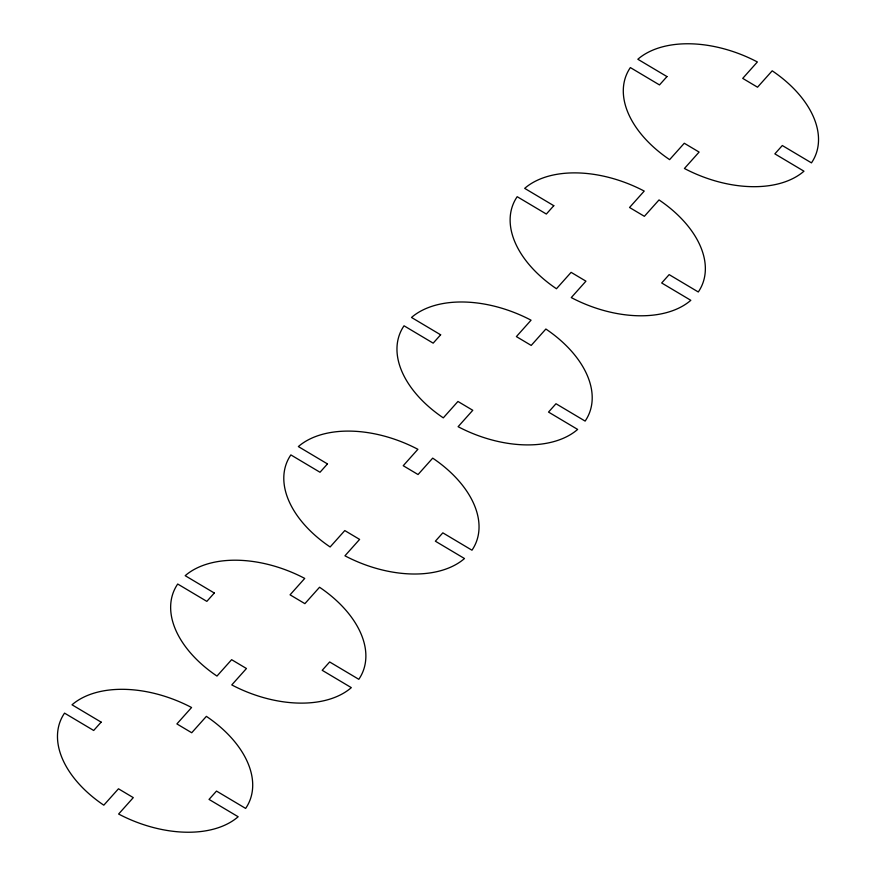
<?xml version="1.0" encoding="UTF-8"?>
<svg xmlns="http://www.w3.org/2000/svg" width="876" height="876" viewBox="0 0 876 876"><rect width="100%" height="100%" fill="white"/><g stroke="black" fill="none" stroke-linecap="round" stroke-linejoin="round"><path stroke-width="1.31" d="M666.965 76.584L659.497 84.928L630.359 67.583A102.766 63.838 23.5 0 0 669.625 159.64L684.276 143.248L699.103 152.074L684.43 168.488A102.766 63.838 23.5 0 0 803.971 171.203L774.855 153.869L782.312 145.525L811.461 162.87A102.766 63.838 23.5 0 0 772.194 70.814L757.532 87.206L742.717 78.38L757.379 61.966A102.766 63.838 23.5 0 0 637.837 59.25L666.965 76.584M553.796 205.696L546.339 214.04L517.19 196.695A102.766 63.838 23.5 0 0 556.457 288.751L571.119 272.348L585.934 281.174L571.272 297.588A102.766 63.838 23.5 0 0 690.814 300.315L661.687 282.981L669.154 274.626L698.292 291.982A102.766 63.838 23.5 0 0 659.026 199.925L644.375 216.317L629.548 207.492L644.221 191.077A102.766 63.838 23.5 0 0 524.68 188.362L553.796 205.696M440.639 334.807L433.171 343.151L404.033 325.795A102.766 63.838 23.5 0 0 443.3 417.863L457.951 401.46L472.777 410.286L458.104 426.7A102.766 63.838 23.5 0 0 577.645 429.426L548.529 412.081L555.986 403.737L585.135 421.093A102.766 63.838 23.5 0 0 545.868 329.026L531.206 345.429L516.391 336.603L531.053 320.189A102.766 63.838 23.5 0 0 411.512 317.462L440.639 334.807M327.471 463.919L320.014 472.263L290.865 454.907A102.766 63.838 23.5 0 0 330.132 546.974L344.794 530.571L359.609 539.397L344.947 555.811A102.766 63.838 23.5 0 0 464.488 558.538L435.361 541.193L442.829 532.849L471.967 550.205A102.766 63.838 23.5 0 0 432.7 458.137L418.049 474.54L403.223 465.714L417.896 449.3A102.766 63.838 23.5 0 0 298.355 446.574L327.471 463.919M214.313 593.019L206.845 601.374L177.708 584.018A102.766 63.838 23.5 0 0 216.974 676.075L231.625 659.683L246.452 668.508L231.779 684.923A102.766 63.838 23.5 0 0 351.32 687.638L322.204 670.304L329.661 661.96L358.81 679.305A102.766 63.838 23.5 0 0 319.543 587.248L304.881 603.652L290.065 594.826L304.728 578.412A102.766 63.838 23.5 0 0 185.186 575.685L214.313 593.019M101.145 722.131L93.688 730.475L64.539 713.13A102.766 63.838 23.5 0 0 103.806 805.186L118.468 788.794L133.283 797.62L118.621 814.034A102.766 63.838 23.5 0 0 238.162 816.75L209.036 799.416L216.503 791.072L245.641 808.417A102.766 63.838 23.5 0 0 206.375 716.36L191.724 732.752L176.897 723.926L191.57 707.512A102.766 63.838 23.5 0 0 72.029 704.797L101.145 722.131"/></g></svg>
